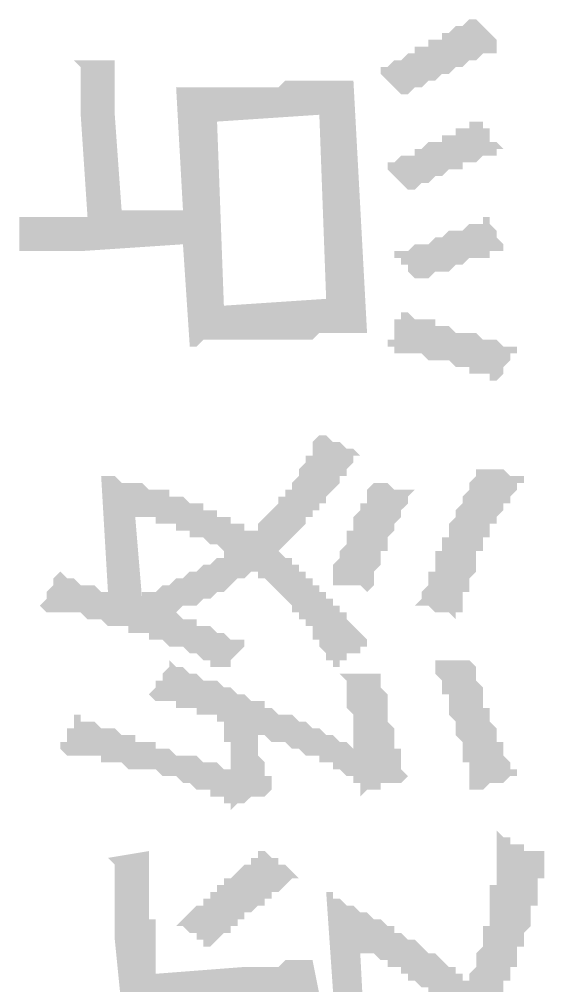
# Model space of a CAD drawing. Header units: millimetres. Extents: x 6156 to 7119, y 3162 to 3647.
# Drawn here: x 6893.71 to 6898.63, y 3600.55 to 3609.55 of the extents above; entities that cross this region are included whole.
import ezdxf

# ---------------------------------------------------------------- set-up
doc = ezdxf.new("R2010")
doc.units = ezdxf.units.MM
doc.layers.add('图层1', color=7, linetype='Continuous')

msp = doc.modelspace()

# ---------------------------------------------------------------- hatches: boundary and pattern name
at = {"layer": '图层1', "transparency": 33554559}
h = msp.add_hatch(color=256, dxfattribs=at)
h.paths.add_polyline_path([(6893.7148, 3607.7122), (6893.7148, 3607.7122), (6893.7783, 3607.7122), (6893.7783, 3607.7122), (6893.8418, 3607.7122), (6893.9053, 3607.7122), (6893.9688, 3607.7122), (6893.9688, 3607.7122), (6894.0323, 3607.7122), (6894.0958, 3607.7122), (6894.1593, 3607.7122), (6894.2228, 3607.7122), (6894.2863, 3607.7122), (6894.3498, 3607.7122), (6894.2863, 3608.6646), (6894.2863, 3608.7281), (6894.2863, 3608.7281), (6894.2863, 3608.7916), (6894.2863, 3608.7916), (6894.2863, 3608.8551), (6894.2863, 3608.9186), (6894.2863, 3608.9186), (6894.2863, 3608.9821), (6894.2863, 3608.9821), (6894.2863, 3609.0456), (6894.2863, 3609.1091), (6894.2863, 3609.1091), (6894.2228, 3609.1726), (6894.6037, 3609.1726), (6894.6037, 3609.1091), (6894.6037, 3609.1091), (6894.6037, 3609.0456), (6894.6037, 3609.0456), (6894.6037, 3608.9821), (6894.6037, 3608.9186), (6894.6037, 3608.9186), (6894.6037, 3608.8551), (6894.6037, 3608.8551), (6894.6037, 3608.7916), (6894.6037, 3608.7916), (6894.6037, 3608.7281), (6894.6037, 3608.6646), (6894.6672, 3607.7757), (6895.2387, 3607.7757), (6895.1752, 3608.9186), (6895.2387, 3608.9186), (6895.3022, 3608.9186), (6895.3657, 3608.9186), (6895.3657, 3608.9186), (6895.4292, 3608.9186), (6895.4927, 3608.9186), (6895.5562, 3608.9186), (6895.5562, 3608.9186), (6895.6197, 3608.9186), (6895.6832, 3608.9186), (6895.7467, 3608.9186), (6895.8102, 3608.9186), (6895.8102, 3608.9186), (6895.8737, 3608.9186), (6895.9372, 3608.9186), (6896.0007, 3608.9186), (6896.0642, 3608.9186), (6896.0642, 3608.9186), (6896.1276, 3608.9186), (6896.1911, 3608.9821), (6896.2546, 3608.9821), (6896.3181, 3608.9821), (6896.3181, 3608.9821), (6896.3816, 3608.9821), (6896.4451, 3608.9821), (6896.5086, 3608.9821), (6896.5721, 3608.9821), (6896.5721, 3608.9821), (6896.6356, 3608.9821), (6896.6991, 3608.9821), (6896.7626, 3608.9821), (6896.7626, 3608.9821), (6896.8261, 3608.9821), (6896.9531, 3606.6327), (6896.8896, 3606.6327), (6896.8261, 3606.6327), (6896.7626, 3606.6327), (6896.7626, 3606.6327), (6896.6991, 3606.6327), (6896.6356, 3606.6327), (6896.5721, 3606.6327), (6896.5721, 3606.6327), (6896.5086, 3606.6327), (6896.4451, 3606.5692), (6896.3816, 3606.5692), (6896.3181, 3606.5692), (6896.2546, 3606.5692), (6896.2546, 3606.5692), (6896.1911, 3606.5692), (6896.1276, 3606.5692), (6896.0642, 3606.5692), (6896.0642, 3606.5692), (6896.0007, 3606.5692), (6895.9372, 3606.5692), (6895.8737, 3606.5692), (6895.8102, 3606.5692), (6895.8102, 3606.5692), (6895.7467, 3606.5692), (6895.6832, 3606.5692), (6895.6197, 3606.5692), (6895.5562, 3606.5692), (6895.5562, 3606.5692), (6895.4927, 3606.5692), (6895.4292, 3606.5692), (6895.3657, 3606.5057), (6895.3657, 3606.5057), (6895.3022, 3606.5057), (6895.2387, 3607.4582), (6894.2863, 3607.3947), (6894.2228, 3607.3947), (6894.1593, 3607.3947), (6894.0958, 3607.3947), (6894.0323, 3607.3947), (6893.9688, 3607.3947), (6893.9688, 3607.3947), (6893.9053, 3607.3947), (6893.8418, 3607.3947), (6893.7783, 3607.3947), (6893.7783, 3607.3947), (6893.7148, 3607.3947), (6893.7148, 3607.7122)], flags=0)
h.paths.add_polyline_path([(6896.5086, 3608.6646), (6895.5562, 3608.6011), (6895.6197, 3606.8867), (6896.5721, 3606.9502)], flags=0)
h.paths.add_polyline_path([(6897.2706, 3606.8232), (6897.3341, 3606.8232), (6897.3976, 3606.7597), (6897.4611, 3606.7597), (6897.5246, 3606.7597), (6897.5881, 3606.7597), (6897.5881, 3606.6962), (6897.6516, 3606.6962), (6897.715, 3606.6962), (6897.7785, 3606.6327), (6897.842, 3606.6327), (6897.9055, 3606.6327), (6897.9055, 3606.6327), (6897.969, 3606.6327), (6898.0325, 3606.5692), (6898.0325, 3606.5692), (6898.096, 3606.5692), (6898.1595, 3606.5692), (6898.1595, 3606.5692), (6898.223, 3606.5057), (6898.223, 3606.5057), (6898.2865, 3606.5057), (6898.2865, 3606.5057), (6898.35, 3606.5057), (6898.35, 3606.5057), (6898.35, 3606.4422), (6898.2865, 3606.4422), (6898.2865, 3606.3788), (6898.2865, 3606.3788), (6898.223, 3606.3153), (6898.223, 3606.3153), (6898.223, 3606.2518), (6898.1595, 3606.1883), (6898.1595, 3606.1883), (6898.1595, 3606.1883), (6898.096, 3606.1883), (6898.096, 3606.2518), (6898.0325, 3606.2518), (6898.0325, 3606.2518), (6897.969, 3606.2518), (6897.9055, 3606.2518), (6897.9055, 3606.3153), (6897.842, 3606.3153), (6897.7785, 3606.3153), (6897.7785, 3606.3153), (6897.715, 3606.3788), (6897.6516, 3606.3788), (6897.5881, 3606.3788), (6897.5881, 3606.3788), (6897.5246, 3606.3788), (6897.4611, 3606.4422), (6897.3976, 3606.4422), (6897.3341, 3606.4422), (6897.2706, 3606.4422), (6897.2071, 3606.4422), (6897.2071, 3606.5057), (6897.1436, 3606.5057), (6897.1436, 3606.5057), (6897.1436, 3606.5692), (6897.2071, 3606.5692), (6897.2071, 3606.6327), (6897.2071, 3606.6962), (6897.2071, 3606.6962), (6897.2071, 3606.7597), (6897.2706, 3606.7597), (6897.2706, 3606.8232), (6897.2706, 3606.8232)], flags=0)
h.paths.add_polyline_path([(6897.0801, 3609.0456), (6897.0801, 3609.1091), (6897.1436, 3609.1091), (6897.2071, 3609.1726), (6897.2706, 3609.1726), (6897.2706, 3609.1726), (6897.3341, 3609.2361), (6897.3976, 3609.2361), (6897.3976, 3609.2996), (6897.4611, 3609.2996), (6897.5246, 3609.2996), (6897.5246, 3609.3631), (6897.5881, 3609.3631), (6897.6516, 3609.3631), (6897.6516, 3609.4266), (6897.715, 3609.4266), (6897.715, 3609.4266), (6897.7785, 3609.4901), (6897.842, 3609.4901), (6897.842, 3609.4901), (6897.9055, 3609.5536), (6897.9055, 3609.5536), (6897.969, 3609.5536), (6897.969, 3609.5536), (6897.969, 3609.5536), (6898.0325, 3609.4901), (6898.0325, 3609.4901), (6898.0325, 3609.4901), (6898.096, 3609.4266), (6898.096, 3609.4266), (6898.1595, 3609.3631), (6898.1595, 3609.2996), (6898.223, 3609.2996), (6898.1595, 3609.2996), (6898.1595, 3609.2361), (6898.096, 3609.2361), (6898.0325, 3609.2361), (6898.0325, 3609.2361), (6897.969, 3609.1726), (6897.969, 3609.1726), (6897.9055, 3609.1726), (6897.842, 3609.1091), (6897.842, 3609.1091), (6897.7785, 3609.1091), (6897.715, 3609.0456), (6897.715, 3609.0456), (6897.6516, 3609.0456), (6897.5881, 3608.9821), (6897.5246, 3608.9821), (6897.5246, 3608.9821), (6897.4611, 3608.9186), (6897.3976, 3608.9186), (6897.3341, 3608.8551), (6897.3341, 3608.8551), (6897.2706, 3608.8551), (6897.2706, 3608.8551), (6897.2071, 3608.9186), (6897.2071, 3608.9186), (6897.1436, 3608.9821), (6897.1436, 3608.9821), (6897.0801, 3609.0456), (6897.0801, 3609.0456), (6897.0801, 3609.0456)], flags=0)
h.paths.add_polyline_path([(6898.223, 3608.3471), (6898.1595, 3608.3471), (6898.1595, 3608.2836), (6898.096, 3608.2836), (6898.0325, 3608.2836), (6898.0325, 3608.2836), (6897.969, 3608.2201), (6897.969, 3608.2201), (6897.9055, 3608.2201), (6897.842, 3608.2201), (6897.842, 3608.1566), (6897.7785, 3608.1566), (6897.715, 3608.1566), (6897.6516, 3608.0931), (6897.6516, 3608.0931), (6897.5881, 3608.0931), (6897.5246, 3608.0296), (6897.4611, 3608.0296), (6897.4611, 3608.0296), (6897.3976, 3607.9662), (6897.3341, 3607.9662), (6897.3341, 3607.9662), (6897.3341, 3607.9662), (6897.2706, 3608.0296), (6897.2706, 3608.0296), (6897.2071, 3608.0931), (6897.2071, 3608.0931), (6897.1436, 3608.1566), (6897.1436, 3608.1566), (6897.1436, 3608.2201), (6897.2071, 3608.2201), (6897.2706, 3608.2836), (6897.3341, 3608.2836), (6897.3976, 3608.2836), (6897.3976, 3608.3471), (6897.4611, 3608.3471), (6897.5246, 3608.4106), (6897.5881, 3608.4106), (6897.6516, 3608.4106), (6897.6516, 3608.4741), (6897.715, 3608.4741), (6897.7785, 3608.4741), (6897.7785, 3608.5376), (6897.842, 3608.5376), (6897.842, 3608.5376), (6897.9055, 3608.5376), (6897.9055, 3608.6011), (6897.969, 3608.6011), (6897.969, 3608.6011), (6897.969, 3608.6011), (6898.0325, 3608.6011), (6898.0325, 3608.6011), (6898.0325, 3608.5376), (6898.096, 3608.5376), (6898.096, 3608.4741), (6898.096, 3608.4106), (6898.1595, 3608.4106), (6898.1595, 3608.4106), (6898.223, 3608.3471), (6898.223, 3608.3471)], flags=0)
h.paths.add_polyline_path([(6898.2865, 3607.3947), (6898.223, 3607.3947), (6898.223, 3607.3947), (6898.1595, 3607.3947), (6898.1595, 3607.3947), (6898.096, 3607.3947), (6898.096, 3607.3312), (6898.0325, 3607.3312), (6897.969, 3607.3312), (6897.969, 3607.3312), (6897.9055, 3607.3312), (6897.842, 3607.2677), (6897.7785, 3607.2677), (6897.7785, 3607.2677), (6897.715, 3607.2042), (6897.6516, 3607.2042), (6897.5881, 3607.2042), (6897.5246, 3607.1407), (6897.4611, 3607.1407), (6897.3976, 3607.1407), (6897.3976, 3607.1407), (6897.3341, 3607.2042), (6897.3341, 3607.2042), (6897.3341, 3607.2677), (6897.2706, 3607.2677), (6897.2706, 3607.3312), (6897.2071, 3607.3312), (6897.2071, 3607.3947), (6897.2706, 3607.3947), (6897.3341, 3607.3947), (6897.3976, 3607.4582), (6897.4611, 3607.4582), (6897.5246, 3607.4582), (6897.5881, 3607.5217), (6897.6516, 3607.5217), (6897.6516, 3607.5217), (6897.715, 3607.5852), (6897.7785, 3607.5852), (6897.7785, 3607.5852), (6897.842, 3607.5852), (6897.9055, 3607.6487), (6897.9055, 3607.6487), (6897.969, 3607.6487), (6897.969, 3607.6487), (6898.0325, 3607.6487), (6898.0325, 3607.7122), (6898.096, 3607.7122), (6898.096, 3607.7122), (6898.096, 3607.6487), (6898.096, 3607.6487), (6898.1595, 3607.5852), (6898.1595, 3607.5852), (6898.1595, 3607.5217), (6898.223, 3607.4582), (6898.223, 3607.4582), (6898.223, 3607.3947), (6898.2865, 3607.3947)], flags=0)
h = msp.add_hatch(color=256, dxfattribs=at)
h.paths.add_polyline_path([(6894.0958, 3604.4103), (6894.0958, 3604.4103), (6894.1593, 3604.3468), (6894.1593, 3604.3468), (6894.2228, 3604.3468), (6894.2228, 3604.3468), (6894.2863, 3604.2833), (6894.3498, 3604.2833), (6894.4133, 3604.2833), (6894.4768, 3604.2198), (6894.5403, 3604.2198), (6894.5403, 3604.2198), (6894.4768, 3605.2992), (6894.5403, 3605.2992), (6894.5403, 3605.2992), (6894.6038, 3605.2992), (6894.6673, 3605.2357), (6894.7308, 3605.2357), (6894.7943, 3605.2357), (6894.7943, 3605.2357), (6894.8578, 3605.2357), (6894.9213, 3605.1722), (6894.9848, 3605.1722), (6894.9848, 3605.1722), (6895.0483, 3605.1722), (6895.1118, 3605.1722), (6895.1118, 3605.1087), (6895.1752, 3605.1087), (6895.1752, 3605.1087), (6895.2387, 3605.1087), (6895.2387, 3605.1087), (6895.3022, 3605.0452), (6895.3022, 3605.0452), (6895.3657, 3605.0452), (6895.4292, 3605.0452), (6895.4292, 3604.9818), (6895.4927, 3604.9818), (6895.5562, 3604.9818), (6895.5562, 3604.9183), (6895.6197, 3604.9183), (6895.6832, 3604.9183), (6895.6832, 3604.8548), (6895.7467, 3604.8548), (6895.8102, 3604.8548), (6895.8102, 3604.7913), (6895.8737, 3604.7913), (6895.8737, 3604.7913), (6895.9372, 3604.7913), (6895.9372, 3604.8548), (6895.9372, 3604.8548), (6896.0007, 3604.9183), (6896.0007, 3604.9183), (6896.0642, 3604.9818), (6896.0642, 3604.9818), (6896.1277, 3605.0452), (6896.1277, 3605.0452), (6896.1277, 3605.1087), (6896.1912, 3605.1087), (6896.1912, 3605.1722), (6896.2547, 3605.1722), (6896.2547, 3605.2357), (6896.2547, 3605.2357), (6896.3182, 3605.2992), (6896.3182, 3605.3627), (6896.3182, 3605.3627), (6896.3817, 3605.4262), (6896.3817, 3605.4897), (6896.4452, 3605.4897), (6896.4452, 3605.5532), (6896.4452, 3605.5532), (6896.4452, 3605.6167), (6896.4452, 3605.6167), (6896.5087, 3605.6802), (6896.5087, 3605.6802), (6896.5087, 3605.6802), (6896.5087, 3605.6802), (6896.5722, 3605.6802), (6896.6357, 3605.6167), (6896.6357, 3605.6167), (6896.6992, 3605.6167), (6896.7627, 3605.5532), (6896.7627, 3605.5532), (6896.8261, 3605.5532), (6896.8896, 3605.4897), (6896.8896, 3605.4897), (6896.8261, 3605.4897), (6896.8261, 3605.4262), (6896.8261, 3605.4262), (6896.7627, 3605.3627), (6896.7627, 3605.3627), (6896.7627, 3605.2992), (6896.6992, 3605.2992), (6896.6992, 3605.2357), (6896.6992, 3605.2357), (6896.6357, 3605.1722), (6896.6357, 3605.1722), (6896.5722, 3605.1087), (6896.5722, 3605.1087), (6896.5722, 3605.0452), (6896.5087, 3605.0452), (6896.5087, 3604.9818), (6896.4452, 3604.9818), (6896.4452, 3604.9183), (6896.3817, 3604.9183), (6896.3817, 3604.8548), (6896.3817, 3604.8548), (6896.3182, 3604.7913), (6896.3182, 3604.7913), (6896.2547, 3604.7278), (6896.2547, 3604.7278), (6896.1912, 3604.6643), (6896.1912, 3604.6643), (6896.1277, 3604.6008), (6896.1277, 3604.6008), (6896.1277, 3604.6008), (6896.1912, 3604.5373), (6896.1912, 3604.5373), (6896.2547, 3604.5373), (6896.2547, 3604.4738), (6896.3182, 3604.4738), (6896.3182, 3604.4103), (6896.3817, 3604.4103), (6896.3817, 3604.3468), (6896.4452, 3604.3468), (6896.4452, 3604.2833), (6896.5087, 3604.2833), (6896.5087, 3604.2198), (6896.5722, 3604.2198), (6896.5722, 3604.1563), (6896.5722, 3604.1563), (6896.6357, 3604.1563), (6896.6357, 3604.0928), (6896.6992, 3604.0928), (6896.6992, 3604.0293), (6896.7627, 3604.0293), (6896.7627, 3603.9658), (6896.7627, 3603.9658), (6896.8261, 3603.9023), (6896.8261, 3603.9023), (6896.8896, 3603.8388), (6896.8896, 3603.8388), (6896.9531, 3603.7753), (6896.9531, 3603.7753), (6896.9531, 3603.7118), (6896.9531, 3603.7118), (6896.8896, 3603.7118), (6896.8896, 3603.6483), (6896.8261, 3603.6483), (6896.7627, 3603.6483), (6896.7627, 3603.5848), (6896.6992, 3603.5848), (6896.6992, 3603.5213), (6896.6357, 3603.5213), (6896.6357, 3603.5213), (6896.6357, 3603.5848), (6896.5722, 3603.5848), (6896.5722, 3603.6483), (6896.5722, 3603.6483), (6896.5087, 3603.7118), (6896.5087, 3603.7118), (6896.5087, 3603.7753), (6896.4452, 3603.7753), (6896.4452, 3603.8388), (6896.4452, 3603.9023), (6896.3817, 3603.9023), (6896.3817, 3603.9658), (6896.3817, 3603.9658), (6896.3182, 3603.9658), (6896.3182, 3604.0293), (6896.2547, 3604.0293), (6896.2547, 3604.0928), (6896.1912, 3604.1563), (6896.1912, 3604.1563), (6896.1277, 3604.2198), (6896.1277, 3604.2198), (6896.0642, 3604.2833), (6896.0642, 3604.2833), (6896.0007, 3604.3468), (6896.0007, 3604.3468), (6895.9372, 3604.3468), (6895.9372, 3604.4103), (6895.9372, 3604.4103), (6895.8737, 3604.4103), (6895.8737, 3604.4103), (6895.8102, 3604.3468), (6895.8102, 3604.3468), (6895.7467, 3604.3468), (6895.6832, 3604.2833), (6895.6832, 3604.2833), (6895.6197, 3604.2198), (6895.5562, 3604.2198), (6895.5562, 3604.2198), (6895.4927, 3604.1563), (6895.4292, 3604.1563), (6895.4292, 3604.1563), (6895.3657, 3604.0928), (6895.3022, 3604.0928), (6895.3022, 3604.0928), (6895.2387, 3604.0928), (6895.1752, 3604.0293), (6895.1752, 3604.0293), (6895.1118, 3604.0293), (6895.1752, 3604.0293), (6895.2387, 3603.9658), (6895.3022, 3603.9658), (6895.3657, 3603.9658), (6895.3657, 3603.9023), (6895.4292, 3603.9023), (6895.4927, 3603.9023), (6895.4927, 3603.9023), (6895.5562, 3603.8388), (6895.6197, 3603.8388), (6895.6197, 3603.8388), (6895.6832, 3603.7753), (6895.7467, 3603.7753), (6895.7467, 3603.7753), (6895.8102, 3603.7753), (6895.8102, 3603.7118), (6895.8102, 3603.7118), (6895.8102, 3603.7118), (6895.7467, 3603.6483), (6895.7467, 3603.6483), (6895.6832, 3603.5848), (6895.6832, 3603.5848), (6895.6832, 3603.5213), (6895.6197, 3603.5213), (6895.6197, 3603.4578), (6895.6197, 3603.5213), (6895.5562, 3603.5213), (6895.4927, 3603.5213), (6895.4927, 3603.5848), (6895.4292, 3603.5848), (6895.4292, 3603.5848), (6895.3657, 3603.6483), (6895.3022, 3603.6483), (6895.3022, 3603.6483), (6895.2387, 3603.7118), (6895.1752, 3603.7118), (6895.1752, 3603.7118), (6895.1118, 3603.7118), (6895.0483, 3603.7753), (6895.0483, 3603.7753), (6894.9848, 3603.7753), (6894.9213, 3603.7753), (6894.9213, 3603.8388), (6894.8578, 3603.8388), (6894.7943, 3603.8388), (6894.7308, 3603.8388), (6894.7308, 3603.9023), (6894.6673, 3603.9023), (6894.6038, 3603.9023), (6894.5403, 3603.9023), (6894.5403, 3603.9023), (6894.4768, 3603.9658), (6894.4768, 3603.9658), (6894.4133, 3603.9658), (6894.3498, 3603.9658), (6894.3498, 3603.9658), (6894.2863, 3604.0293), (6894.2228, 3604.0293), (6894.1593, 3604.0293), (6894.1593, 3604.0293), (6894.0958, 3604.0293), (6894.0323, 3604.0293), (6893.9688, 3604.0293), (6893.9053, 3604.0928), (6893.9053, 3604.0928), (6893.9053, 3604.0928), (6893.9688, 3604.1563), (6893.9688, 3604.2198), (6893.9688, 3604.2198), (6894.0323, 3604.2833), (6894.0323, 3604.2833), (6894.0323, 3604.3468), (6894.0323, 3604.3468), (6894.0958, 3604.4103), (6894.0958, 3604.4103)], flags=0)
h.paths.add_polyline_path([(6897.0801, 3603.4578), (6897.0801, 3603.4578), (6897.0801, 3603.3944), (6897.0801, 3603.3944), (6897.0801, 3603.3309), (6897.0801, 3603.3309), (6897.1436, 3603.2674), (6897.1436, 3603.2674), (6897.1436, 3603.2039), (6897.1436, 3603.1404), (6897.1436, 3603.0769), (6897.1436, 3603.0769), (6897.1436, 3603.0134), (6897.1436, 3603.0134), (6897.2071, 3602.9499), (6897.2071, 3602.9499), (6897.2071, 3602.8864), (6897.2071, 3602.8229), (6897.2071, 3602.8229), (6897.2071, 3602.7594), (6897.2706, 3602.7594), (6897.2706, 3602.6959), (6897.2706, 3602.6324), (6897.2706, 3602.6324), (6897.2706, 3602.5689), (6897.2706, 3602.5689), (6897.3341, 3602.5054), (6897.3341, 3602.5054), (6897.2706, 3602.4419), (6897.2706, 3602.4419), (6897.2071, 3602.4419), (6897.1436, 3602.4419), (6897.0801, 3602.4419), (6897.0801, 3602.3784), (6897.0166, 3602.3784), (6896.9531, 3602.3784), (6896.8896, 3602.3149), (6896.8896, 3602.3784), (6896.8896, 3602.3784), (6896.8896, 3602.4419), (6896.8261, 3602.4419), (6896.8261, 3602.5054), (6896.7627, 3602.5054), (6896.7627, 3602.5054), (6896.6992, 3602.5689), (6896.6357, 3602.5689), (6896.6357, 3602.6324), (6896.5722, 3602.6324), (6896.5087, 3602.6324), (6896.5087, 3602.6959), (6896.4452, 3602.6959), (6896.3817, 3602.6959), (6896.3817, 3602.6959), (6896.3182, 3602.7594), (6896.2547, 3602.7594), (6896.2547, 3602.7594), (6896.1912, 3602.8229), (6896.1277, 3602.8229), (6896.1277, 3602.8229), (6896.0642, 3602.8229), (6896.0007, 3602.8864), (6895.9372, 3602.8864), (6895.9372, 3602.8864), (6895.9372, 3602.8864), (6895.9372, 3602.8229), (6895.9372, 3602.8229), (6895.9372, 3602.7594), (6895.9372, 3602.6959), (6895.9372, 3602.6959), (6896.0007, 3602.6324), (6896.0007, 3602.6324), (6896.0007, 3602.5689), (6896.0007, 3602.5054), (6896.0642, 3602.5054), (6896.0642, 3602.4419), (6896.0642, 3602.4419), (6896.0642, 3602.3784), (6896.1277, 3602.3784), (6896.0642, 3602.3784), (6896.0007, 3602.3149), (6895.9372, 3602.3149), (6895.9372, 3602.3149), (6895.8737, 3602.3149), (6895.8102, 3602.2514), (6895.8102, 3602.2514), (6895.7467, 3602.2514), (6895.6832, 3602.1879), (6895.6832, 3602.1879), (6895.6832, 3602.2514), (6895.6197, 3602.2514), (6895.6197, 3602.2514), (6895.6197, 3602.3149), (6895.5562, 3602.3149), (6895.4927, 3602.3149), (6895.4927, 3602.3784), (6895.4292, 3602.3784), (6895.4292, 3602.3784), (6895.3657, 3602.3784), (6895.3022, 3602.4419), (6895.2387, 3602.4419), (6895.2387, 3602.4419), (6895.1752, 3602.5054), (6895.1118, 3602.5054), (6895.0483, 3602.5054), (6895.0483, 3602.5054), (6894.9848, 3602.5689), (6894.9213, 3602.5689), (6894.8578, 3602.5689), (6894.8578, 3602.5689), (6894.7943, 3602.5689), (6894.7308, 3602.5689), (6894.6673, 3602.6324), (6894.6673, 3602.6324), (6894.6038, 3602.6324), (6894.5403, 3602.6324), (6894.4768, 3602.6324), (6894.4768, 3602.6959), (6894.4133, 3602.6959), (6894.3498, 3602.6959), (6894.2863, 3602.6959), (6894.2863, 3602.6959), (6894.2228, 3602.6959), (6894.1593, 3602.6959), (6894.0958, 3602.7594), (6894.0958, 3602.7594), (6894.0323, 3602.7594), (6894.0958, 3602.7594), (6894.0958, 3602.8229), (6894.1593, 3602.8229), (6894.1593, 3602.8864), (6894.1593, 3602.9499), (6894.2228, 3602.9499), (6894.2228, 3603.0134), (6894.2228, 3603.0134), (6894.2228, 3603.0769), (6894.2228, 3603.0769), (6894.2863, 3603.0769), (6894.2863, 3603.0134), (6894.3498, 3603.0134), (6894.3498, 3603.0134), (6894.4133, 3603.0134), (6894.4768, 3602.9499), (6894.4768, 3602.9499), (6894.5403, 3602.9499), (6894.6038, 3602.9499), (6894.6673, 3602.8864), (6894.7308, 3602.8864), (6894.7943, 3602.8864), (6894.7943, 3602.8229), (6894.8578, 3602.8229), (6894.8578, 3602.8229), (6894.9213, 3602.8229), (6894.9848, 3602.8229), (6894.9848, 3602.7594), (6895.0483, 3602.7594), (6895.1118, 3602.7594), (6895.1118, 3602.7594), (6895.1752, 3602.6959), (6895.2387, 3602.6959), (6895.3022, 3602.6959), (6895.3022, 3602.6959), (6895.3657, 3602.6959), (6895.4292, 3602.6324), (6895.4927, 3602.6324), (6895.4927, 3602.6324), (6895.5562, 3602.6324), (6895.6197, 3602.5689), (6895.6832, 3602.5689), (6895.6832, 3602.5689), (6895.6832, 3602.5689), (6895.6832, 3602.5689), (6895.6832, 3602.6324), (6895.6832, 3602.6324), (6895.6832, 3602.6959), (6895.6832, 3602.6959), (6895.6832, 3602.7594), (6895.6832, 3602.8229), (6895.6197, 3602.8229), (6895.6197, 3602.8864), (6895.6197, 3602.9499), (6895.6197, 3603.0134), (6895.6197, 3603.0134), (6895.5562, 3603.0134), (6895.5562, 3603.0769), (6895.4927, 3603.0769), (6895.4292, 3603.0769), (6895.3657, 3603.0769), (6895.3657, 3603.1404), (6895.3022, 3603.1404), (6895.2387, 3603.1404), (6895.1752, 3603.1404), (6895.1752, 3603.2039), (6895.1118, 3603.2039), (6895.0483, 3603.2039), (6895.0483, 3603.2039), (6894.9848, 3603.2039), (6894.9213, 3603.2674), (6894.9213, 3603.2674), (6894.9213, 3603.2674), (6894.9848, 3603.3309), (6894.9848, 3603.3944), (6895.0483, 3603.3944), (6895.0483, 3603.4578), (6895.0483, 3603.4578), (6895.1118, 3603.5213), (6895.1118, 3603.5213), (6895.1118, 3603.5848), (6895.1118, 3603.5848), (6895.1752, 3603.5213), (6895.1752, 3603.5213), (6895.2387, 3603.5213), (6895.2387, 3603.5213), (6895.3022, 3603.4578), (6895.3022, 3603.4578), (6895.3657, 3603.4578), (6895.4292, 3603.3944), (6895.4292, 3603.3944), (6895.4927, 3603.3944), (6895.5562, 3603.3944), (6895.6197, 3603.3309), (6895.6197, 3603.3309), (6895.6832, 3603.3309), (6895.7467, 3603.2674), (6895.8102, 3603.2674), (6895.8102, 3603.2674), (6895.8737, 3603.2039), (6895.8737, 3603.2039), (6895.9372, 3603.2039), (6896.0007, 3603.2039), (6896.0007, 3603.1404), (6896.0642, 3603.1404), (6896.0642, 3603.1404), (6896.1277, 3603.0769), (6896.1912, 3603.0769), (6896.1912, 3603.0769), (6896.2547, 3603.0769), (6896.3182, 3603.0134), (6896.3182, 3603.0134), (6896.3817, 3603.0134), (6896.4452, 3602.9499), (6896.4452, 3602.9499), (6896.5087, 3602.9499), (6896.5722, 3602.8864), (6896.5722, 3602.8864), (6896.6357, 3602.8864), (6896.6992, 3602.8229), (6896.7627, 3602.8229), (6896.7627, 3602.8229), (6896.8261, 3602.7594), (6896.8261, 3602.7594), (6896.8261, 3602.7594), (6896.8261, 3602.8229), (6896.8261, 3602.8229), (6896.8261, 3602.8229), (6896.8261, 3602.8864), (6896.8261, 3602.8864), (6896.8261, 3602.9499), (6896.8261, 3602.9499), (6896.8261, 3603.0134), (6896.8261, 3603.0134), (6896.8261, 3603.0769), (6896.7627, 3603.1404), (6896.7627, 3603.2039), (6896.7627, 3603.2039), (6896.7627, 3603.2674), (6896.7627, 3603.3309), (6896.7627, 3603.3944), (6896.6992, 3603.4578), (6896.7627, 3603.4578), (6896.8261, 3603.4578), (6896.8896, 3603.4578), (6896.9531, 3603.4578), (6896.9531, 3603.4578), (6897.0166, 3603.4578), (6897.0801, 3603.4578), (6897.0801, 3603.4578)], flags=0)
h.paths.add_polyline_path([(6897.3976, 3604.0928), (6897.4611, 3604.1563), (6897.4611, 3604.2198), (6897.4611, 3604.2198), (6897.5246, 3604.2833), (6897.5246, 3604.3468), (6897.5246, 3604.4103), (6897.5881, 3604.4103), (6897.5881, 3604.4738), (6897.5881, 3604.5373), (6897.5881, 3604.6008), (6897.6516, 3604.6008), (6897.6516, 3604.6643), (6897.6516, 3604.7278), (6897.7151, 3604.7278), (6897.7151, 3604.7913), (6897.7151, 3604.8548), (6897.7151, 3604.8548), (6897.7786, 3604.9183), (6897.7786, 3604.9183), (6897.7786, 3604.9818), (6897.7786, 3604.9818), (6897.8421, 3605.0452), (6897.8421, 3605.0452), (6897.8421, 3605.1087), (6897.8421, 3605.1087), (6897.9056, 3605.1722), (6897.9056, 3605.1722), (6897.9056, 3605.2357), (6897.9056, 3605.2357), (6897.9056, 3605.2357), (6897.9691, 3605.2992), (6897.9691, 3605.2992), (6897.9691, 3605.3627), (6897.9691, 3605.3627), (6897.9691, 3605.3627), (6898.0326, 3605.3627), (6898.0326, 3605.4262), (6898.0326, 3605.3627), (6898.0961, 3605.3627), (6898.1596, 3605.3627), (6898.1596, 3605.3627), (6898.2231, 3605.3627), (6898.2866, 3605.2992), (6898.3501, 3605.2992), (6898.4135, 3605.2992), (6898.4135, 3605.2992), (6898.4135, 3605.2357), (6898.3501, 3605.2357), (6898.3501, 3605.1722), (6898.2866, 3605.1087), (6898.2866, 3605.1087), (6898.2866, 3605.0452), (6898.2231, 3605.0452), (6898.2231, 3604.9818), (6898.1596, 3604.9183), (6898.1596, 3604.9183), (6898.1596, 3604.8548), (6898.0961, 3604.8548), (6898.0961, 3604.7913), (6898.0961, 3604.7913), (6898.0961, 3604.7278), (6898.0326, 3604.7278), (6898.0326, 3604.6643), (6898.0326, 3604.6643), (6898.0326, 3604.6008), (6898.0326, 3604.6008), (6897.9691, 3604.6008), (6897.9691, 3604.5373), (6897.9691, 3604.5373), (6897.9691, 3604.4738), (6897.9691, 3604.4738), (6897.9691, 3604.4103), (6897.9056, 3604.3468), (6897.9056, 3604.3468), (6897.9056, 3604.2833), (6897.9056, 3604.2833), (6897.9056, 3604.2198), (6897.8421, 3604.2198), (6897.8421, 3604.1563), (6897.8421, 3604.0928), (6897.8421, 3604.0928), (6897.8421, 3604.0293), (6897.7786, 3604.0293), (6897.7786, 3603.9658), (6897.7786, 3603.9658), (6897.7151, 3604.0293), (6897.6516, 3604.0293), (6897.5881, 3604.0293), (6897.5881, 3604.0293), (6897.5246, 3604.0928), (6897.4611, 3604.0928), (6897.3976, 3604.0928), (6897.3976, 3604.0928)], flags=0)
h.paths.add_polyline_path([(6897.9056, 3603.5848), (6897.9691, 3603.5213), (6897.9691, 3603.5213), (6897.9691, 3603.4578), (6897.9691, 3603.4578), (6897.9691, 3603.3944), (6897.9691, 3603.3944), (6898.0326, 3603.3309), (6898.0326, 3603.2674), (6898.0326, 3603.2674), (6898.0326, 3603.2039), (6898.0326, 3603.2039), (6898.0326, 3603.1404), (6898.0961, 3603.1404), (6898.0961, 3603.0769), (6898.0961, 3603.0134), (6898.0961, 3603.0134), (6898.0961, 3603.0134), (6898.1596, 3602.9499), (6898.1596, 3602.8864), (6898.1596, 3602.8864), (6898.1596, 3602.8229), (6898.2231, 3602.8229), (6898.2231, 3602.7594), (6898.2231, 3602.7594), (6898.2231, 3602.6959), (6898.2866, 3602.6324), (6898.2866, 3602.6324), (6898.2866, 3602.5689), (6898.3501, 3602.5689), (6898.3501, 3602.5054), (6898.3501, 3602.5054), (6898.3501, 3602.5054), (6898.3501, 3602.5054), (6898.2866, 3602.5054), (6898.2231, 3602.4419), (6898.1596, 3602.4419), (6898.1596, 3602.4419), (6898.0961, 3602.4419), (6898.0326, 3602.3784), (6898.0326, 3602.3784), (6897.9691, 3602.3784), (6897.9691, 3602.3784), (6897.9056, 3602.3784), (6897.9056, 3602.3784), (6897.9056, 3602.4419), (6897.9056, 3602.4419), (6897.9056, 3602.5054), (6897.9056, 3602.5054), (6897.9056, 3602.5689), (6897.9056, 3602.5689), (6897.9056, 3602.6324), (6897.8421, 3602.6324), (6897.8421, 3602.6959), (6897.8421, 3602.6959), (6897.8421, 3602.7594), (6897.8421, 3602.7594), (6897.8421, 3602.8229), (6897.8421, 3602.8229), (6897.7786, 3602.8864), (6897.7786, 3602.9499), (6897.7786, 3602.9499), (6897.7786, 3603.0134), (6897.7786, 3603.0134), (6897.7151, 3603.0769), (6897.7151, 3603.1404), (6897.7151, 3603.1404), (6897.7151, 3603.2039), (6897.7151, 3603.2674), (6897.6516, 3603.2674), (6897.6516, 3603.3309), (6897.6516, 3603.3944), (6897.6516, 3603.3944), (6897.5881, 3603.4578), (6897.5881, 3603.5213), (6897.5881, 3603.5213), (6897.5881, 3603.5848), (6897.5881, 3603.5848), (6897.6516, 3603.5848), (6897.7151, 3603.5848), (6897.7786, 3603.5848), (6897.7786, 3603.5848), (6897.8421, 3603.5848), (6897.9056, 3603.5848), (6897.9056, 3603.5848)], flags=0)
h.paths.add_polyline_path([(6896.5722, 3604.3468), (6896.6357, 3604.3468), (6896.6357, 3604.4103), (6896.6357, 3604.4103), (6896.6357, 3604.4738), (6896.6992, 3604.5373), (6896.6992, 3604.5373), (6896.6992, 3604.6008), (6896.6992, 3604.6008), (6896.7627, 3604.6643), (6896.7627, 3604.6643), (6896.7627, 3604.7278), (6896.7627, 3604.7913), (6896.8261, 3604.7913), (6896.8261, 3604.7913), (6896.8261, 3604.8548), (6896.8261, 3604.9183), (6896.8261, 3604.9183), (6896.8896, 3604.9818), (6896.8896, 3604.9818), (6896.8896, 3605.0452), (6896.9531, 3605.0452), (6896.9531, 3605.1087), (6896.9531, 3605.1722), (6896.9531, 3605.1722), (6897.0166, 3605.2357), (6897.0166, 3605.2357), (6897.0166, 3605.2357), (6897.0801, 3605.2357), (6897.0801, 3605.2357), (6897.1436, 3605.2357), (6897.2071, 3605.1722), (6897.2071, 3605.1722), (6897.2706, 3605.1722), (6897.3341, 3605.1722), (6897.3976, 3605.1722), (6897.3341, 3605.1087), (6897.3341, 3605.1087), (6897.3341, 3605.0452), (6897.2706, 3604.9818), (6897.2706, 3604.9818), (6897.2706, 3604.9183), (6897.2706, 3604.9183), (6897.2071, 3604.8548), (6897.2071, 3604.8548), (6897.2071, 3604.7913), (6897.1436, 3604.7278), (6897.1436, 3604.7278), (6897.1436, 3604.7278), (6897.1436, 3604.6643), (6897.1436, 3604.6643), (6897.1436, 3604.6008), (6897.0801, 3604.6008), (6897.0801, 3604.5373), (6897.0801, 3604.5373), (6897.0801, 3604.4738), (6897.0801, 3604.4738), (6897.0166, 3604.4103), (6897.0166, 3604.3468), (6897.0166, 3604.3468), (6897.0166, 3604.2833), (6896.9531, 3604.2198), (6896.9531, 3604.2198), (6896.9531, 3604.2198), (6896.8896, 3604.2833), (6896.8261, 3604.2833), (6896.7627, 3604.2833), (6896.7627, 3604.2833), (6896.6992, 3604.2833), (6896.6357, 3604.2833), (6896.6357, 3604.3468), (6896.5722, 3604.3468)], flags=0)
h.paths.add_polyline_path([(6895.6197, 3604.6008), (6895.6197, 3604.6008), (6895.5562, 3604.6643), (6895.5562, 3604.6643), (6895.4927, 3604.6643), (6895.4292, 3604.7278), (6895.4292, 3604.7278), (6895.3657, 3604.7278), (6895.3022, 3604.7278), (6895.3022, 3604.7913), (6895.2387, 3604.7913), (6895.1752, 3604.7913), (6895.1752, 3604.8548), (6895.1118, 3604.8548), (6895.0483, 3604.8548), (6894.9848, 3604.8548), (6894.9848, 3604.9183), (6894.9213, 3604.9183), (6894.8578, 3604.9183), (6894.7943, 3604.9183), (6894.7943, 3604.9183), (6894.8578, 3604.1563), (6894.8578, 3604.2198), (6894.9213, 3604.2198), (6894.9848, 3604.2198), (6895.0483, 3604.2833), (6895.1118, 3604.2833), (6895.1118, 3604.2833), (6895.1752, 3604.3468), (6895.2387, 3604.3468), (6895.2387, 3604.3468), (6895.3022, 3604.4103), (6895.3657, 3604.4103), (6895.3657, 3604.4103), (6895.4292, 3604.4738), (6895.4927, 3604.4738), (6895.4927, 3604.4738), (6895.5562, 3604.5373), (6895.5562, 3604.5373), (6895.6197, 3604.5373), (6895.6197, 3604.6008), (6895.6197, 3604.6008)], flags=0)
h = msp.add_hatch(color=256, dxfattribs=at)
h.paths.add_polyline_path([(6896.5723, 3601.4259), (6896.6358, 3601.4259), (6896.6358, 3601.3624), (6896.6993, 3601.3624), (6896.6993, 3601.3624), (6896.7628, 3601.2989), (6896.8263, 3601.2989), (6896.8263, 3601.2989), (6896.8897, 3601.2354), (6896.9532, 3601.2354), (6896.9532, 3601.2354), (6897.0167, 3601.1719), (6897.0167, 3601.1719), (6897.0802, 3601.1719), (6897.1437, 3601.1084), (6897.2072, 3601.1084), (6897.2072, 3601.0449), (6897.2707, 3601.0449), (6897.2707, 3601.0449), (6897.3342, 3600.9814), (6897.3342, 3600.9814), (6897.3977, 3600.9814), (6897.4612, 3600.9179), (6897.4612, 3600.9179), (6897.5247, 3600.8544), (6897.5247, 3600.8544), (6897.5882, 3600.8544), (6897.6517, 3600.7909), (6897.6517, 3600.7909), (6897.7152, 3600.7274), (6897.7152, 3600.7274), (6897.7787, 3600.7274), (6897.7787, 3600.6639), (6897.8422, 3600.6639), (6897.8422, 3600.6004), (6897.8422, 3600.6004), (6897.9057, 3600.6004), (6897.9057, 3600.6004), (6897.9057, 3600.6004), (6897.9057, 3600.6639), (6897.9057, 3600.6639), (6897.9692, 3600.7274), (6897.9692, 3600.7274), (6897.9692, 3600.7909), (6897.9692, 3600.7909), (6897.9692, 3600.8544), (6898.0327, 3600.9179), (6898.0327, 3600.9179), (6898.0327, 3600.9814), (6898.0327, 3601.0449), (6898.0327, 3601.0449), (6898.0327, 3601.1084), (6898.0962, 3601.1084), (6898.0962, 3601.1719), (6898.0962, 3601.2354), (6898.0962, 3601.2354), (6898.0962, 3601.2989), (6898.0962, 3601.2989), (6898.0962, 3601.3624), (6898.0962, 3601.3624), (6898.0962, 3601.4259), (6898.0962, 3601.4894), (6898.1597, 3601.4894), (6898.1597, 3601.5529), (6898.1597, 3601.5529), (6898.1597, 3601.6164), (6898.1597, 3601.6799), (6898.1597, 3601.6799), (6898.1597, 3601.7433), (6898.1597, 3601.7433), (6898.1597, 3601.8068), (6898.1597, 3601.8703), (6898.1597, 3601.8703), (6898.1597, 3601.9338), (6898.1597, 3601.9338), (6898.1597, 3601.9973), (6898.2232, 3601.9338), (6898.2867, 3601.9338), (6898.2867, 3601.8703), (6898.3502, 3601.8703), (6898.4137, 3601.8703), (6898.4137, 3601.8068), (6898.4772, 3601.8068), (6898.5406, 3601.8068), (6898.5406, 3601.8068), (6898.6041, 3601.8068), (6898.6041, 3601.8068), (6898.6041, 3601.7433), (6898.6041, 3601.6799), (6898.6041, 3601.6799), (6898.6041, 3601.6164), (6898.6041, 3601.5529), (6898.5406, 3601.5529), (6898.5406, 3601.4894), (6898.5406, 3601.4894), (6898.5406, 3601.4259), (6898.5406, 3601.3624), (6898.5406, 3601.3624), (6898.5406, 3601.2989), (6898.4772, 3601.2989), (6898.4772, 3601.2354), (6898.4772, 3601.2354), (6898.4772, 3601.1719), (6898.4772, 3601.1084), (6898.4772, 3601.1084), (6898.4137, 3601.0449), (6898.4137, 3601.0449), (6898.4137, 3600.9814), (6898.4137, 3600.9814), (6898.4137, 3600.9179), (6898.3502, 3600.9179), (6898.3502, 3600.8544), (6898.3502, 3600.7909), (6898.3502, 3600.7274), (6898.2867, 3600.7274), (6898.2867, 3600.6639), (6898.2867, 3600.6639), (6898.2867, 3600.6004), (6898.2232, 3600.6004), (6898.2232, 3600.5369), (6898.2232, 3600.4734), (6898.1597, 3600.4734), (6898.1597, 3600.4099), (6898.1597, 3600.4099), (6898.1597, 3600.4099), (6898.0962, 3600.3464), (6898.0962, 3600.3464), (6898.0962, 3600.3464), (6898.0962, 3600.2829), (6898.1597, 3600.2829), (6898.1597, 3600.2194), (6898.1597, 3600.2194), (6898.2232, 3600.1559), (6898.2232, 3600.1559), (6898.2232, 3600.0925), (6898.2867, 3600.0925), (6898.2867, 3600.029), (6898.2867, 3600.029), (6898.3502, 3599.9655), (6898.3502, 3599.9655), (6898.3502, 3599.902), (6898.4137, 3599.902), (6898.4137, 3599.8385), (6898.4137, 3599.775), (6898.4772, 3599.775), (6898.4772, 3599.7115), (6898.4772, 3599.7115), (6898.4772, 3599.648), (6898.4772, 3599.648), (6898.5406, 3599.5845), (6898.5406, 3599.5845), (6898.5406, 3599.521), (6898.5406, 3599.521), (6898.6041, 3599.4575), (6898.6041, 3599.4575), (6898.6041, 3599.394), (6898.6041, 3599.394), (6898.6041, 3599.3305), (6898.6676, 3599.3305), (6898.6676, 3599.267), (6898.6676, 3599.2035), (6898.6676, 3599.2035), (6898.7311, 3599.14), (6898.7311, 3599.14), (6898.7311, 3599.0765), (6898.7311, 3599.013), (6898.7311, 3599.013), (6898.7946, 3598.9495), (6898.7946, 3598.9495), (6898.7946, 3598.886), (6898.7946, 3598.886), (6898.7311, 3598.886), (6898.7311, 3598.8225), (6898.6676, 3598.8225), (6898.6041, 3598.8225), (6898.6041, 3598.759), (6898.5406, 3598.759), (6898.4772, 3598.759), (6898.4772, 3598.6955), (6898.4137, 3598.6955), (6898.4137, 3598.6955), (6898.4137, 3598.6955), (6898.4137, 3598.759), (6898.4137, 3598.759), (6898.4137, 3598.8225), (6898.4137, 3598.8225), (6898.3502, 3598.886), (6898.3502, 3598.886), (6898.3502, 3598.9495), (6898.3502, 3598.9495), (6898.3502, 3599.013), (6898.3502, 3599.0765), (6898.3502, 3599.0765), (6898.2867, 3599.14), (6898.2867, 3599.14), (6898.2867, 3599.2035), (6898.2867, 3599.267), (6898.2867, 3599.267), (6898.2232, 3599.3305), (6898.2232, 3599.394), (6898.2232, 3599.394), (6898.2232, 3599.4575), (6898.2232, 3599.4575), (6898.1597, 3599.521), (6898.1597, 3599.5845), (6898.1597, 3599.5845), (6898.1597, 3599.648), (6898.0962, 3599.7115), (6898.0962, 3599.7115), (6898.0962, 3599.775), (6898.0962, 3599.775), (6898.0327, 3599.8385), (6898.0327, 3599.8385), (6898.0327, 3599.902), (6898.0327, 3599.902), (6897.9692, 3599.9655), (6897.9692, 3599.9655), (6897.9692, 3600.029), (6897.9057, 3600.029), (6897.9057, 3600.0925), (6897.9057, 3600.0925), (6897.9057, 3600.029), (6897.8422, 3600.029), (6897.8422, 3600.029), (6897.7787, 3599.9655), (6897.7787, 3599.9655), (6897.7787, 3599.902), (6897.7152, 3599.902), (6897.7152, 3599.8385), (6897.6517, 3599.8385), (6897.6517, 3599.8385), (6897.5882, 3599.775), (6897.5882, 3599.775), (6897.5247, 3599.7115), (6897.5247, 3599.7115), (6897.4612, 3599.648), (6897.3977, 3599.648), (6897.3977, 3599.648), (6897.3342, 3599.5845), (6897.3342, 3599.5845), (6897.2707, 3599.521), (6897.2072, 3599.521), (6897.2072, 3599.4575), (6897.1437, 3599.4575), (6897.0802, 3599.394), (6897.0802, 3599.394), (6897.0167, 3599.3305), (6897.0167, 3599.3305), (6897.0167, 3599.3305), (6897.0167, 3599.267), (6897.0167, 3599.267), (6897.0167, 3599.2035), (6897.0167, 3599.14), (6897.0167, 3599.14), (6897.0167, 3599.0765), (6897.0167, 3599.0765), (6897.0167, 3599.013), (6897.0167, 3598.9495), (6897.0167, 3598.9495), (6896.6993, 3598.9495), (6896.6993, 3598.9495), (6896.6993, 3599.013), (6896.6993, 3599.013), (6896.6993, 3599.0765), (6896.6993, 3599.0765), (6896.6993, 3599.14), (6896.6993, 3599.2035), (6896.6993, 3599.2035), (6896.6993, 3599.267), (6896.6993, 3599.267), (6896.6993, 3599.3305), (6896.6993, 3599.394), (6896.6993, 3599.394), (6896.6993, 3599.4575), (6896.6993, 3599.521), (6896.6993, 3599.521), (6896.6993, 3599.5845)], flags=0)
h.paths.add_polyline_path([(6894.0324, 3600.0925), (6894.0959, 3600.1559), (6894.1594, 3600.1559), (6894.1594, 3600.1559), (6894.2229, 3600.1559), (6894.2864, 3600.2194), (6894.2864, 3600.2194), (6894.3499, 3600.2194), (6894.4134, 3600.2194), (6894.4769, 3600.2829), (6894.4769, 3600.2829), (6894.5404, 3600.2829), (6894.6039, 3600.2829), (6894.6674, 3600.3464), (6894.6674, 3600.3464), (6894.6039, 3600.9814), (6894.6039, 3601.0449), (6894.6039, 3601.1084), (6894.6039, 3601.1084), (6894.6039, 3601.1719), (6894.6039, 3601.1719), (6894.6039, 3601.2354), (6894.6039, 3601.2989), (6894.6039, 3601.2989), (6894.6039, 3601.3624), (6894.6039, 3601.4259), (6894.6039, 3601.4259), (6894.6039, 3601.4894), (6894.6039, 3601.4894), (6894.6039, 3601.5529), (6894.6039, 3601.5529), (6894.6039, 3601.6164), (6894.6039, 3601.6164), (6894.6039, 3601.6799), (6894.5404, 3601.7433), (6894.5404, 3601.7433), (6894.5404, 3601.7433), (6894.9214, 3601.8068), (6894.9214, 3601.7433), (6894.9214, 3601.6799), (6894.9214, 3601.6799), (6894.9214, 3601.6164), (6894.9214, 3601.6164), (6894.9214, 3601.5529), (6894.9214, 3601.5529), (6894.9214, 3601.4894), (6894.9214, 3601.4259), (6894.9214, 3601.4259), (6894.9214, 3601.3624), (6894.9214, 3601.3624), (6894.9214, 3601.2989), (6894.9214, 3601.2354), (6894.9214, 3601.2354), (6894.9214, 3601.1719), (6894.9849, 3601.1719), (6894.9849, 3601.1084), (6894.9849, 3601.0449), (6894.9849, 3601.0449), (6894.9849, 3600.6639), (6895.8103, 3600.7274), (6895.8738, 3600.7274), (6895.9373, 3600.7274), (6896.0008, 3600.7274), (6896.0643, 3600.7274), (6896.0643, 3600.7274), (6896.1278, 3600.7274), (6896.1913, 3600.7909), (6896.2548, 3600.7909), (6896.3183, 3600.7909), (6896.3183, 3600.7909), (6896.3818, 3600.7909), (6896.4453, 3600.7909), (6896.4453, 3600.7909), (6896.5088, 3600.4734), (6896.4453, 3600.4734), (6896.3818, 3600.4734), (6896.3183, 3600.4734), (6896.2548, 3600.4734), (6896.2548, 3600.4734), (6896.1913, 3600.4734), (6896.1278, 3600.4734), (6896.0643, 3600.4734), (6896.0643, 3600.4734), (6896.0008, 3600.4734), (6895.9373, 3600.4734), (6895.8738, 3600.4734), (6895.8738, 3600.4734), (6894.9849, 3600.4099), (6895.0484, 3599.902), (6895.8738, 3599.902), (6895.9373, 3599.902), (6895.9373, 3599.902), (6896.0008, 3599.9655), (6896.0643, 3599.9655), (6896.0643, 3599.9655), (6896.1278, 3599.9655), (6896.1913, 3599.9655), (6896.2548, 3599.9655), (6896.3183, 3599.9655), (6896.3818, 3599.9655), (6896.4453, 3599.9655), (6896.5088, 3599.9655), (6896.5088, 3599.9655), (6896.5088, 3599.648), (6896.4453, 3599.648), (6896.3818, 3599.648), (6896.3183, 3599.648), (6896.2548, 3599.648), (6896.2548, 3599.648), (6896.1913, 3599.648), (6896.1278, 3599.648), (6896.0643, 3599.648), (6896.0643, 3599.648), (6896.0008, 3599.648), (6895.9373, 3599.648), (6895.9373, 3599.648), (6895.8738, 3599.648), (6895.0484, 3599.5845), (6895.0484, 3599.267), (6895.0484, 3599.2035), (6895.0484, 3599.2035), (6895.0484, 3599.14), (6895.0484, 3599.0765), (6895.0484, 3599.0765), (6895.0484, 3599.013), (6895.0484, 3598.9495), (6895.0484, 3598.9495), (6895.0484, 3598.886), (6895.1119, 3598.886), (6895.1119, 3598.8225), (6895.1119, 3598.759), (6895.1119, 3598.759), (6895.1119, 3598.6955), (6895.1119, 3598.6955), (6895.1119, 3598.632), (6895.1119, 3598.632), (6895.1119, 3598.5685), (6895.1119, 3598.5685), (6895.1119, 3598.5051), (6894.7309, 3598.5051), (6894.7309, 3598.5051), (6894.7309, 3598.5685), (6894.7309, 3598.5685), (6894.7309, 3598.632), (6894.7309, 3598.632), (6894.7309, 3598.6955), (6894.7309, 3598.6955), (6894.7309, 3598.759), (6894.7309, 3598.8225), (6894.7309, 3598.8225), (6894.7309, 3598.886), (6894.7309, 3598.886), (6894.7309, 3598.9495), (6894.7309, 3599.013), (6894.7309, 3599.013), (6894.7309, 3599.0765), (6894.7309, 3599.14), (6894.7309, 3599.14), (6894.7309, 3599.2035), (6894.7309, 3599.267), (6894.6674, 3599.9655), (6894.6674, 3599.9655), (6894.6039, 3599.9655), (6894.6039, 3599.9655), (6894.5404, 3599.9655), (6894.4769, 3599.9655), (6894.4769, 3599.902), (6894.4134, 3599.902), (6894.3499, 3599.902), (6894.2864, 3599.8385), (6894.2229, 3599.8385), (6894.1594, 3599.8385), (6894.1594, 3599.775), (6894.1594, 3599.8385), (6894.1594, 3599.902), (6894.1594, 3599.902), (6894.1594, 3599.9655), (6894.0959, 3599.9655), (6894.0959, 3600.029), (6894.0959, 3600.029), (6894.0324, 3600.0925), (6894.0324, 3600.0925)], flags=0)
h.paths.add_polyline_path([(6896.9532, 3599.648), (6897.0167, 3599.7115), (6897.0802, 3599.7115), (6897.0802, 3599.7115), (6897.1437, 3599.775), (6897.1437, 3599.775), (6897.2072, 3599.8385), (6897.2707, 3599.8385), (6897.2707, 3599.902), (6897.3342, 3599.902), (6897.3342, 3599.902), (6897.3977, 3599.9655), (6897.3977, 3599.9655), (6897.4612, 3600.029), (6897.4612, 3600.029), (6897.5247, 3600.0925), (6897.5247, 3600.0925), (6897.5882, 3600.1559), (6897.5882, 3600.1559), (6897.6517, 3600.2194), (6897.6517, 3600.2194), (6897.6517, 3600.2829), (6897.7152, 3600.2829), (6897.7152, 3600.3464), (6897.7152, 3600.3464), (6897.6517, 3600.4099), (6897.6517, 3600.4099), (6897.5882, 3600.4099), (6897.5882, 3600.4734), (6897.5247, 3600.4734), (6897.5247, 3600.5369), (6897.4612, 3600.5369), (6897.3977, 3600.6004), (6897.3977, 3600.6004), (6897.3342, 3600.6004), (6897.3342, 3600.6639), (6897.2707, 3600.6639), (6897.2707, 3600.7274), (6897.2072, 3600.7274), (6897.1437, 3600.7274), (6897.1437, 3600.7909), (6897.0802, 3600.7909), (6897.0802, 3600.7909), (6897.0167, 3600.8544), (6896.9532, 3600.8544), (6896.9532, 3600.8544), (6896.8897, 3600.8544), (6896.9532, 3599.648)], flags=0)
h.paths.add_polyline_path([(6895.1754, 3601.1084), (6895.2389, 3601.1719), (6895.2389, 3601.1719), (6895.3023, 3601.2354), (6895.3023, 3601.2354), (6895.3658, 3601.2989), (6895.3658, 3601.2989), (6895.4293, 3601.2989), (6895.4293, 3601.3624), (6895.4928, 3601.3624), (6895.4928, 3601.4259), (6895.5563, 3601.4259), (6895.5563, 3601.4894), (6895.6198, 3601.4894), (6895.6198, 3601.5529), (6895.6833, 3601.5529), (6895.6833, 3601.5529), (6895.7468, 3601.6164), (6895.7468, 3601.6164), (6895.8103, 3601.6799), (6895.8738, 3601.6799), (6895.8738, 3601.7433), (6895.9373, 3601.7433), (6895.9373, 3601.8068), (6896.0008, 3601.8068), (6896.0008, 3601.8068), (6896.0008, 3601.8068), (6896.0643, 3601.7433), (6896.0643, 3601.7433), (6896.1278, 3601.7433), (6896.1278, 3601.6799), (6896.1913, 3601.6799), (6896.2548, 3601.6164), (6896.2548, 3601.6164), (6896.3183, 3601.5529), (6896.3183, 3601.5529), (6896.2548, 3601.5529), (6896.2548, 3601.5529), (6896.1913, 3601.4894), (6896.1913, 3601.4894), (6896.1278, 3601.4259), (6896.1278, 3601.4259), (6896.0643, 3601.4259), (6896.0643, 3601.3624), (6896.0008, 3601.3624), (6896.0008, 3601.2989), (6895.9373, 3601.2989), (6895.9373, 3601.2989), (6895.8738, 3601.2354), (6895.8103, 3601.2354), (6895.8103, 3601.1719), (6895.7468, 3601.1719), (6895.7468, 3601.1084), (6895.6833, 3601.1084), (6895.6833, 3601.0449), (6895.6198, 3601.0449), (6895.5563, 3600.9814), (6895.5563, 3600.9814), (6895.4928, 3600.9179), (6895.4928, 3600.9179), (6895.4293, 3600.9179), (6895.4293, 3600.9814), (6895.3658, 3600.9814), (6895.3658, 3601.0449), (6895.3023, 3601.0449), (6895.3023, 3601.0449), (6895.2389, 3601.1084), (6895.1754, 3601.1084), (6895.1754, 3601.1084)], flags=0)
h.paths.add_polyline_path([(6895.4928, 3599.3305), (6895.4928, 3599.3305), (6895.5563, 3599.3305), (6895.5563, 3599.3305), (6895.6198, 3599.267), (6895.6198, 3599.267), (6895.6833, 3599.267), (6895.7468, 3599.2035), (6895.7468, 3599.2035), (6895.8103, 3599.14), (6895.8738, 3599.14), (6895.9373, 3599.14), (6895.9373, 3599.0765), (6896.0008, 3599.0765), (6896.0008, 3599.0765), (6896.0643, 3599.013), (6896.1278, 3599.013), (6896.1278, 3599.013), (6896.1913, 3598.9495), (6896.1913, 3598.9495), (6896.2548, 3598.9495), (6896.3183, 3598.886), (6896.3183, 3598.886), (6896.3818, 3598.886), (6896.4453, 3598.8225), (6896.4453, 3598.8225), (6896.4453, 3598.759), (6896.3818, 3598.759), (6896.3818, 3598.6955), (6896.3183, 3598.6955), (6896.3183, 3598.632), (6896.3183, 3598.632), (6896.2548, 3598.5685), (6896.2548, 3598.5685), (6896.2548, 3598.5685), (6896.1913, 3598.5685), (6896.1913, 3598.5685), (6896.1278, 3598.632), (6896.0643, 3598.632), (6896.0643, 3598.6955), (6896.0008, 3598.6955), (6895.9373, 3598.6955), (6895.9373, 3598.759), (6895.8738, 3598.759), (6895.8738, 3598.759), (6895.8103, 3598.8225), (6895.7468, 3598.8225), (6895.7468, 3598.8225), (6895.6833, 3598.886), (6895.6198, 3598.886), (6895.6198, 3598.886), (6895.5563, 3598.9495), (6895.4928, 3598.9495), (6895.4928, 3598.9495), (6895.4293, 3598.9495), (6895.3658, 3599.013), (6895.3658, 3599.013), (6895.3023, 3599.013), (6895.2389, 3599.013), (6895.2389, 3599.013), (6895.2389, 3599.0765), (6895.3023, 3599.0765), (6895.3023, 3599.14), (6895.3658, 3599.14), (6895.3658, 3599.2035), (6895.3658, 3599.2035), (6895.4293, 3599.267), (6895.4293, 3599.267), (6895.4928, 3599.3305), (6895.4928, 3599.3305)], flags=0)

doc.saveas('drawing.dxf')
